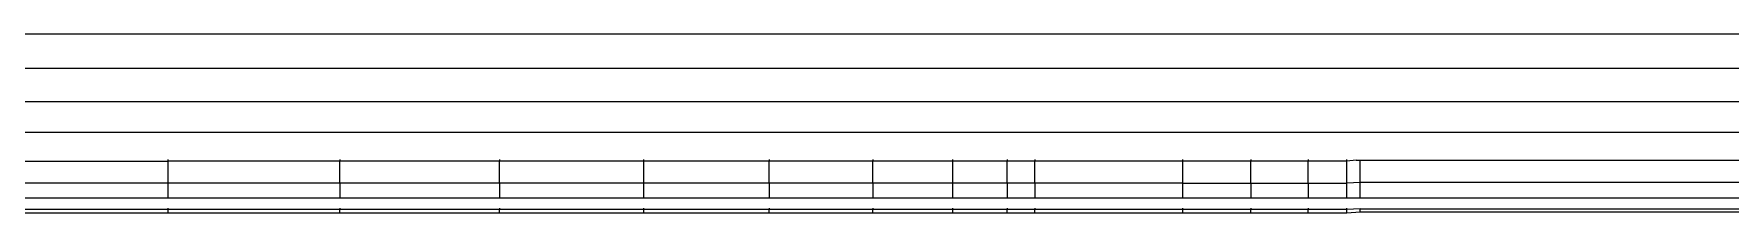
# Model space of a CAD drawing. Header units: inches. Extents: x 13 to 4610, y 7 to 3258.
# Drawn here: x 1196.61 to 1234.88, y 892.15 to 896.19 of the extents above; entities that cross this region are included whole.
import ezdxf

# ---------------------------------------------------------------- set-up
doc = ezdxf.new("R2010")
doc.units = ezdxf.units.IN
doc.header["$MEASUREMENT"] = 0

msp = doc.modelspace()

# ---------------------------------------------------------------- linework, layer by layer
for p, q in [((1193.12, 896.189), (1684.94, 896.189)), ((1684.902, 895.408), (1192.882, 895.408)), ((1684.884, 894.658), (1192.645, 894.658)), ((1684.867, 893.967), (1192.407, 893.967)), ((1195.586, 893.326), (1199.642, 893.326)), ((1199.642, 893.326), (1199.642, 893.36)), ((1203.515, 893.326), (1199.642, 893.326)), ((1199.642, 892.829), (1199.642, 893.326)), ((1203.515, 893.36), (1203.515, 893.326)), ((1207.118, 893.326), (1203.515, 893.326)), ((1203.515, 892.829), (1203.515, 893.326)), ((1207.118, 893.36), (1207.118, 893.326)), ((1210.371, 893.326), (1207.118, 893.326)), ((1207.118, 892.829), (1207.118, 893.326)), ((1210.371, 893.326), (1210.371, 893.36)), ((1213.201, 893.326), (1210.371, 893.326)), ((1210.371, 892.829), (1210.371, 893.326)), ((1213.201, 893.36), (1213.201, 893.326)), ((1215.544, 893.326), (1213.201, 893.326)), ((1213.201, 892.829), (1213.201, 893.326)), ((1215.544, 893.36), (1215.544, 893.326)), ((1217.349, 893.326), (1215.544, 893.326)), ((1215.544, 892.829), (1215.544, 893.326)), ((1217.349, 893.326), (1217.349, 893.36)), ((1218.576, 893.326), (1217.349, 893.326)), ((1217.349, 892.829), (1217.349, 893.326)), ((1218.576, 893.36), (1218.576, 893.326)), ((1219.196, 893.326), (1218.576, 893.326)), ((1218.576, 892.829), (1218.576, 893.326)), ((1219.196, 893.36), (1219.196, 893.326)), ((1222.54, 893.326), (1219.196, 893.326)), ((1219.196, 892.829), (1219.196, 893.326)), ((1222.54, 893.326), (1222.54, 893.36)), ((1224.071, 893.326), (1222.54, 893.326)), ((1222.54, 892.829), (1222.54, 893.326)), ((1224.071, 893.36), (1224.071, 893.326)), ((1225.368, 893.326), (1224.071, 893.326)), ((1224.071, 892.829), (1224.071, 893.326)), ((1225.368, 893.36), (1225.368, 893.326)), ((1226.235, 893.326), (1225.368, 893.326)), ((1225.368, 892.829), (1225.368, 893.326)), ((1226.235, 893.326), (1226.235, 893.36)), ((1226.451, 893.343), (1226.235, 893.326)), ((1226.235, 892.829), (1226.235, 893.326)), ((1226.451, 893.343), (1226.54, 893.343)), ((1226.54, 893.343), (1638.94, 893.343)), ((1226.54, 892.846), (1226.54, 893.343)), ((1199.642, 892.829), (1195.586, 892.829)), ((1199.642, 892.493), (1199.642, 892.829)), ((1203.515, 892.829), (1199.642, 892.829)), ((1203.515, 892.829), (1203.515, 892.493)), ((1207.118, 892.829), (1203.515, 892.829)), ((1207.118, 892.829), (1207.118, 892.493)), ((1210.371, 892.829), (1207.118, 892.829)), ((1210.371, 892.493), (1210.371, 892.829)), ((1213.201, 892.829), (1210.371, 892.829)), ((1213.201, 892.829), (1213.201, 892.493)), ((1215.544, 892.829), (1213.201, 892.829)), ((1215.544, 892.829), (1215.544, 892.493)), ((1217.349, 892.829), (1215.544, 892.829)), ((1217.349, 892.493), (1217.349, 892.829)), ((1218.576, 892.829), (1217.349, 892.829)), ((1218.576, 892.829), (1218.576, 892.493)), ((1219.196, 892.829), (1218.576, 892.829)), ((1219.196, 892.829), (1219.196, 892.493)), ((1222.54, 892.829), (1219.196, 892.829)), ((1222.54, 892.493), (1222.54, 892.829)), ((1222.54, 892.829), (1224.071, 892.829)), ((1224.071, 892.829), (1224.071, 892.493)), ((1224.071, 892.829), (1225.368, 892.829)), ((1225.368, 892.829), (1225.368, 892.493)), ((1225.368, 892.829), (1226.235, 892.829)), ((1226.54, 892.846), (1226.235, 892.829)), ((1226.235, 892.493), (1226.235, 892.829)), ((1638.94, 892.846), (1226.54, 892.846)), ((1226.54, 892.493), (1226.54, 892.846)), ((1199.642, 892.493), (1195.586, 892.493)), ((1199.642, 892.231), (1195.586, 892.231)), ((1199.642, 892.155), (1195.586, 892.155)), ((1203.515, 892.493), (1199.642, 892.493)), ((1199.642, 892.231), (1199.642, 892.266)), ((1203.515, 892.231), (1199.642, 892.231)), ((1199.642, 892.155), (1199.642, 892.231)), ((1203.515, 892.155), (1199.642, 892.155)), ((1207.118, 892.493), (1203.515, 892.493)), ((1203.515, 892.266), (1203.515, 892.231)), ((1207.118, 892.231), (1203.515, 892.231)), ((1203.515, 892.155), (1203.515, 892.231)), ((1207.118, 892.155), (1203.515, 892.155)), ((1210.371, 892.493), (1207.118, 892.493)), ((1207.118, 892.266), (1207.118, 892.231)), ((1210.371, 892.231), (1207.118, 892.231)), ((1207.118, 892.155), (1207.118, 892.231)), ((1210.371, 892.155), (1207.118, 892.155)), ((1213.201, 892.493), (1210.371, 892.493)), ((1210.371, 892.231), (1210.371, 892.266)), ((1213.201, 892.231), (1210.371, 892.231)), ((1210.371, 892.155), (1210.371, 892.231)), ((1213.201, 892.155), (1210.371, 892.155)), ((1215.544, 892.493), (1213.201, 892.493)), ((1213.201, 892.266), (1213.201, 892.231)), ((1215.544, 892.231), (1213.201, 892.231)), ((1213.201, 892.155), (1213.201, 892.231)), ((1215.544, 892.155), (1213.201, 892.155)), ((1217.349, 892.493), (1215.544, 892.493)), ((1215.544, 892.266), (1215.544, 892.231)), ((1217.349, 892.231), (1215.544, 892.231)), ((1215.544, 892.155), (1215.544, 892.231)), ((1217.349, 892.155), (1215.544, 892.155)), ((1218.576, 892.493), (1217.349, 892.493)), ((1217.349, 892.231), (1217.349, 892.266)), ((1218.576, 892.231), (1217.349, 892.231)), ((1217.349, 892.155), (1217.349, 892.231)), ((1218.576, 892.155), (1217.349, 892.155)), ((1219.196, 892.493), (1218.576, 892.493)), ((1218.576, 892.266), (1218.576, 892.231)), ((1219.196, 892.231), (1218.576, 892.231)), ((1218.576, 892.155), (1218.576, 892.231)), ((1219.196, 892.155), (1218.576, 892.155)), ((1222.54, 892.493), (1219.196, 892.493)), ((1219.196, 892.266), (1219.196, 892.231)), ((1222.54, 892.231), (1219.196, 892.231)), ((1219.196, 892.155), (1219.196, 892.231)), ((1222.54, 892.155), (1219.196, 892.155)), ((1224.071, 892.493), (1222.54, 892.493)), ((1222.54, 892.231), (1222.54, 892.266)), ((1224.071, 892.231), (1222.54, 892.231)), ((1222.54, 892.155), (1222.54, 892.231)), ((1224.071, 892.155), (1222.54, 892.155)), ((1225.368, 892.493), (1224.071, 892.493)), ((1224.071, 892.266), (1224.071, 892.231)), ((1225.368, 892.231), (1224.071, 892.231)), ((1224.071, 892.155), (1224.071, 892.231)), ((1225.368, 892.155), (1224.071, 892.155)), ((1226.235, 892.493), (1225.368, 892.493)), ((1225.368, 892.266), (1225.368, 892.231)), ((1226.235, 892.231), (1225.368, 892.231)), ((1225.368, 892.155), (1225.368, 892.231)), ((1226.235, 892.155), (1225.368, 892.155)), ((1226.54, 892.493), (1226.235, 892.493)), ((1226.235, 892.231), (1226.235, 892.266)), ((1226.54, 892.249), (1226.235, 892.231)), ((1226.235, 892.155), (1226.235, 892.231)), ((1226.54, 892.172), (1226.235, 892.155)), ((1638.94, 892.493), (1226.54, 892.493)), ((1226.54, 892.249), (1638.94, 892.249)), ((1226.54, 892.172), (1226.54, 892.249)), ((1638.94, 892.172), (1226.54, 892.172))]:
    msp.add_line(p, q)

doc.saveas('drawing.dxf')
